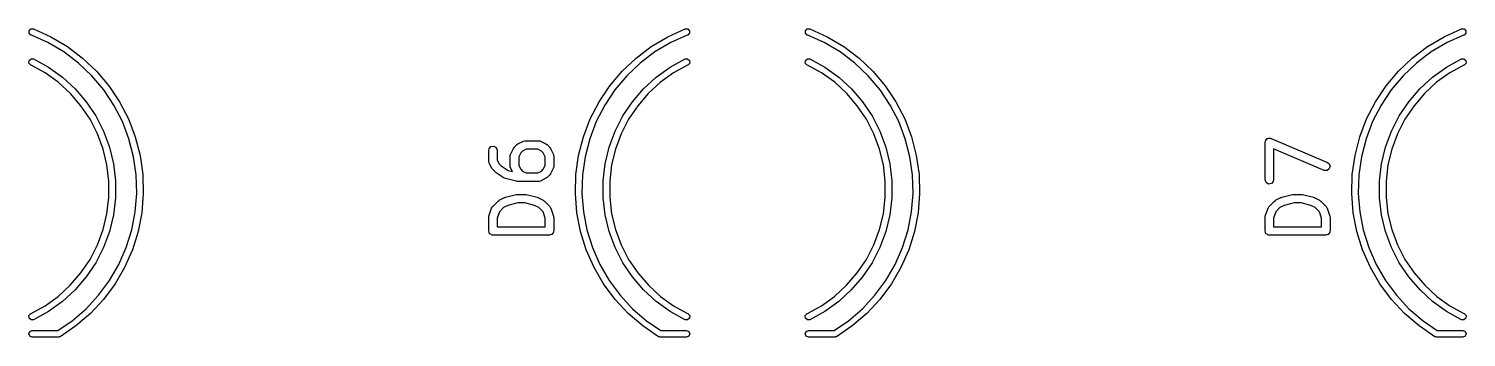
# Model space of a CAD drawing. Extents: x 27 to 143, y -35 to -18.
# Drawn here: x 88.02 to 113.48, y -30.63 to -25.17 of the extents above; entities that cross this region are included whole.
import ezdxf

# ---------------------------------------------------------------- set-up
doc = ezdxf.new("R2010")
doc.units = 0
doc.layers.add('BLACK', color=7, linetype='CONTINUOUS')

msp = doc.modelspace()

# ---------------------------------------------------------------- linework, layer by layer
at = {"layer": 'BLACK', "linetype": 'CONTINUOUS'}
for p, q in [((88.0249, -25.202), (88.0566, -25.1688)), ((88.0259, -25.2479), (88.0249, -25.202)), ((88.0566, -25.1688), (88.1025, -25.1677)), ((88.1025, -25.1677), (88.4119, -25.308)), ((99.3381, -25.308), (99.6475, -25.1677)), ((99.6475, -25.1677), (99.6475, -25.1677)), ((99.6475, -25.1677), (99.6934, -25.1688)), ((99.6934, -25.1688), (99.7251, -25.202)), ((99.7251, -25.202), (99.7241, -25.2479)), ((101.775, -25.202), (101.807, -25.1688)), ((101.776, -25.2479), (101.775, -25.202)), ((101.807, -25.1688), (101.853, -25.1677)), ((101.853, -25.1677), (102.162, -25.308)), ((113.088, -25.308), (113.397, -25.1677)), ((113.397, -25.1677), (113.397, -25.1677)), ((113.397, -25.1677), (113.443, -25.1688)), ((113.443, -25.1688), (113.475, -25.202)), ((113.475, -25.202), (113.474, -25.2479)), ((88.0591, -25.2796), (88.0259, -25.2479)), ((88.0698, -25.2794), (88.0591, -25.2796)), ((88.3585, -25.4103), (88.0698, -25.2794)), ((88.6394, -25.5775), (88.3585, -25.4103)), ((88.4119, -25.308), (88.7038, -25.4818)), ((99.0462, -25.4818), (99.3381, -25.308)), ((99.3915, -25.4103), (99.1106, -25.5775)), ((99.6802, -25.2794), (99.3915, -25.4103)), ((99.6909, -25.2796), (99.6802, -25.2794)), ((99.7241, -25.2479), (99.6909, -25.2796)), ((101.809, -25.2796), (101.776, -25.2479)), ((101.82, -25.2794), (101.809, -25.2796)), ((102.109, -25.4103), (101.82, -25.2794)), ((102.389, -25.5775), (102.109, -25.4103)), ((102.162, -25.308), (102.454, -25.4818)), ((112.796, -25.4818), (113.088, -25.308)), ((113.141, -25.4103), (112.861, -25.5775)), ((113.43, -25.2794), (113.141, -25.4103)), ((113.441, -25.2796), (113.43, -25.2794)), ((113.474, -25.2479), (113.441, -25.2796)), ((88.0263, -25.7311), (88.0605, -25.7004)), ((88.0605, -25.7004), (88.1064, -25.7029)), ((88.1064, -25.7029), (88.3711, -25.8496)), ((88.8999, -25.7749), (88.6394, -25.5775)), ((88.7038, -25.4818), (88.9746, -25.687)), ((88.9746, -25.687), (89.2208, -25.921)), ((98.5292, -25.921), (98.7754, -25.687)), ((98.7754, -25.687), (99.0462, -25.4818)), ((99.1106, -25.5775), (98.8501, -25.7749)), ((99.3789, -25.8496), (99.6436, -25.7029)), ((99.6436, -25.7029), (99.6895, -25.7004)), ((99.6436, -25.7029), (99.6436, -25.7029)), ((99.6895, -25.7004), (99.7237, -25.7311)), ((101.776, -25.7311), (101.811, -25.7004)), ((101.811, -25.7004), (101.856, -25.7029)), ((101.856, -25.7029), (102.121, -25.8496)), ((102.65, -25.7749), (102.389, -25.5775)), ((102.454, -25.4818), (102.725, -25.687)), ((102.725, -25.687), (102.971, -25.921)), ((112.279, -25.921), (112.525, -25.687)), ((112.525, -25.687), (112.796, -25.4818)), ((112.861, -25.5775), (112.6, -25.7749)), ((113.129, -25.8496), (113.394, -25.7029)), ((113.394, -25.7029), (113.439, -25.7004)), ((113.394, -25.7029), (113.394, -25.7029)), ((113.439, -25.7004), (113.474, -25.7311)), ((88.0238, -25.7769), (88.0263, -25.7311)), ((88.0545, -25.8111), (88.0238, -25.7769)), ((88.0643, -25.8117), (88.0545, -25.8111)), ((88.3092, -25.9474), (88.0643, -25.8117)), ((88.5437, -26.1163), (88.3092, -25.9474)), ((88.3711, -25.8496), (88.6167, -26.0266)), ((89.1368, -26), (88.8999, -25.7749)), ((89.2208, -25.921), (89.4396, -26.1809)), ((98.3104, -26.1809), (98.5292, -25.921)), ((98.8501, -25.7749), (98.6132, -26)), ((99.1333, -26.0266), (99.3789, -25.8496)), ((99.4408, -25.9474), (99.2063, -26.1163)), ((99.6857, -25.8117), (99.4408, -25.9474)), ((99.6955, -25.8111), (99.6857, -25.8117)), ((99.7262, -25.7769), (99.6955, -25.8111)), ((99.7237, -25.7311), (99.7262, -25.7769)), ((101.774, -25.7769), (101.776, -25.7311)), ((101.804, -25.8111), (101.774, -25.7769)), ((101.814, -25.8117), (101.804, -25.8111)), ((102.059, -25.9474), (101.814, -25.8117)), ((102.294, -26.1163), (102.059, -25.9474)), ((102.121, -25.8496), (102.367, -26.0266)), ((102.887, -26), (102.65, -25.7749)), ((102.971, -25.921), (103.19, -26.1809)), ((112.06, -26.1809), (112.279, -25.921)), ((112.6, -25.7749), (112.363, -26)), ((112.883, -26.0266), (113.129, -25.8496)), ((113.191, -25.9474), (112.956, -26.1163)), ((113.436, -25.8117), (113.191, -25.9474)), ((113.446, -25.8111), (113.436, -25.8117)), ((113.476, -25.7769), (113.446, -25.8111)), ((113.474, -25.7311), (113.476, -25.7769)), ((88.7566, -26.3118), (88.5437, -26.1163)), ((88.6167, -26.0266), (88.8397, -26.2313)), ((89.3473, -26.2502), (89.1368, -26)), ((89.4396, -26.1809), (89.628, -26.4636)), ((98.122, -26.4636), (98.3104, -26.1809)), ((98.6132, -26), (98.4027, -26.2502)), ((98.9103, -26.2313), (99.1333, -26.0266)), ((99.2063, -26.1163), (98.9934, -26.3118)), ((102.507, -26.3118), (102.294, -26.1163)), ((102.367, -26.0266), (102.59, -26.2313)), ((103.097, -26.2502), (102.887, -26)), ((103.19, -26.1809), (103.378, -26.4636)), ((111.872, -26.4636), (112.06, -26.1809)), ((112.363, -26), (112.153, -26.2502)), ((112.66, -26.2313), (112.883, -26.0266)), ((112.956, -26.1163), (112.743, -26.3118)), ((88.9449, -26.531), (88.7566, -26.3118)), ((88.8397, -26.2313), (89.037, -26.4609)), ((89.037, -26.4609), (89.2058, -26.7122)), ((89.5286, -26.5221), (89.3473, -26.2502)), ((89.628, -26.4636), (89.7838, -26.7654)), ((97.9662, -26.7654), (98.122, -26.4636)), ((98.4027, -26.2502), (98.2214, -26.5221)), ((98.5442, -26.7122), (98.713, -26.4609)), ((98.713, -26.4609), (98.9103, -26.2313)), ((98.9934, -26.3118), (98.8051, -26.531)), ((102.695, -26.531), (102.507, -26.3118)), ((102.59, -26.2313), (102.787, -26.4609)), ((102.787, -26.4609), (102.956, -26.7122)), ((103.279, -26.5221), (103.097, -26.2502)), ((103.378, -26.4636), (103.534, -26.7654)), ((111.716, -26.7654), (111.872, -26.4636)), ((112.153, -26.2502), (111.971, -26.5221)), ((112.294, -26.7122), (112.463, -26.4609)), ((112.463, -26.4609), (112.66, -26.2313)), ((112.743, -26.3118), (112.555, -26.531)), ((89.1061, -26.7709), (88.9449, -26.531)), ((89.2058, -26.7122), (89.3437, -26.9817)), ((89.6785, -26.8126), (89.5286, -26.5221)), ((98.2214, -26.5221), (98.0715, -26.8126)), ((98.4063, -26.9817), (98.5442, -26.7122)), ((98.8051, -26.531), (98.6439, -26.7709)), ((102.856, -26.7709), (102.695, -26.531)), ((102.956, -26.7122), (103.094, -26.9817)), ((103.429, -26.8126), (103.279, -26.5221)), ((111.971, -26.5221), (111.821, -26.8126)), ((112.156, -26.9817), (112.294, -26.7122)), ((112.555, -26.531), (112.394, -26.7709)), ((89.2378, -27.0282), (89.1061, -26.7709)), ((89.3437, -26.9817), (89.4489, -27.2655)), ((89.7952, -27.1179), (89.6785, -26.8126)), ((89.7838, -26.7654), (89.9051, -27.0827)), ((97.8448, -27.0827), (97.9662, -26.7654)), ((98.0715, -26.8126), (97.9548, -27.1179)), ((98.3011, -27.2655), (98.4063, -26.9817)), ((98.6439, -26.7709), (98.5122, -27.0282)), ((102.988, -27.0282), (102.856, -26.7709)), ((103.094, -26.9817), (103.199, -27.2655)), ((103.545, -27.1179), (103.429, -26.8126)), ((103.534, -26.7654), (103.655, -27.0827)), ((111.595, -27.0827), (111.716, -26.7654)), ((111.821, -26.8126), (111.705, -27.1179)), ((112.051, -27.2655), (112.156, -26.9817)), ((112.394, -26.7709), (112.262, -27.0282)), ((89.3382, -27.2992), (89.2378, -27.0282)), ((89.8773, -27.4343), (89.7952, -27.1179)), ((89.9051, -27.0827), (89.9904, -27.4116)), ((96.6179, -27.268), (96.6655, -27.2204)), ((96.6655, -27.2204), (96.6839, -27.2075)), ((96.6839, -27.2075), (96.685, -27.2063)), ((96.685, -27.2063), (96.7803, -27.1587)), ((96.7803, -27.1587), (96.8052, -27.1513)), ((96.8052, -27.1513), (96.8096, -27.1523)), ((96.8096, -27.1523), (96.8138, -27.1508)), ((96.8138, -27.1508), (97.0519, -27.1508)), ((97.0519, -27.1508), (97.0776, -27.1553)), ((97.0776, -27.1553), (97.081, -27.1582)), ((97.081, -27.1582), (97.0854, -27.1587)), ((97.0854, -27.1587), (97.1807, -27.2063)), ((97.1807, -27.2063), (97.1987, -27.2197)), ((97.1987, -27.2197), (97.2002, -27.2204)), ((97.2002, -27.2204), (97.2478, -27.268)), ((97.7596, -27.4116), (97.8448, -27.0827)), ((97.9548, -27.1179), (97.8727, -27.4343)), ((98.5122, -27.0282), (98.4118, -27.2992)), ((103.088, -27.2992), (102.988, -27.0282)), ((103.627, -27.4343), (103.545, -27.1179)), ((103.655, -27.0827), (103.74, -27.4116)), ((109.917, -27.1782), (109.922, -27.1525)), ((109.917, -27.8448), (109.917, -27.1782)), ((109.922, -27.1525), (109.928, -27.1457)), ((109.928, -27.1457), (109.93, -27.1371)), ((109.93, -27.1371), (109.944, -27.1266)), ((109.944, -27.1266), (109.955, -27.1132)), ((109.955, -27.1132), (109.964, -27.1117)), ((109.964, -27.1117), (109.971, -27.1064)), ((109.971, -27.1064), (109.988, -27.1073)), ((109.988, -27.1073), (110.005, -27.1043)), ((110.005, -27.1043), (110.013, -27.1087)), ((110.013, -27.1087), (110.022, -27.1092)), ((110.022, -27.1092), (111.022, -27.5378)), ((111.51, -27.4116), (111.595, -27.0827)), ((111.705, -27.1179), (111.623, -27.4343)), ((112.262, -27.0282), (112.162, -27.2992)), ((89.4059, -27.5802), (89.3382, -27.2992)), ((89.4489, -27.2655), (89.5198, -27.5598)), ((89.9236, -27.7578), (89.8773, -27.4343)), ((89.9904, -27.4116), (90.0386, -27.7479)), ((96.1674, -27.321), (96.1719, -27.2954)), ((96.1674, -27.5115), (96.1674, -27.321)), ((96.1719, -27.2954), (96.2049, -27.2561)), ((96.2049, -27.2561), (96.2554, -27.2472)), ((96.2554, -27.2472), (96.2998, -27.2728)), ((96.2998, -27.2728), (96.3174, -27.321)), ((96.3174, -27.321), (96.3174, -27.4938)), ((96.3174, -27.4938), (96.3516, -27.5623)), ((96.5483, -27.4163), (96.5529, -27.3906)), ((96.5483, -27.6067), (96.5483, -27.4163)), ((96.5529, -27.3906), (96.5557, -27.3872)), ((96.5557, -27.3872), (96.5563, -27.3827)), ((96.5563, -27.3827), (96.6039, -27.2875)), ((96.6039, -27.2875), (96.6172, -27.2695)), ((96.6172, -27.2695), (96.6179, -27.268)), ((96.7326, -27.3654), (96.6983, -27.434)), ((96.6983, -27.434), (96.6983, -27.589)), ((96.763, -27.335), (96.7326, -27.3654)), ((96.8315, -27.3008), (96.763, -27.335)), ((97.0342, -27.3008), (96.8315, -27.3008)), ((97.1027, -27.335), (97.0342, -27.3008)), ((97.1331, -27.3654), (97.1027, -27.335)), ((97.1674, -27.434), (97.1331, -27.3654)), ((97.1674, -27.589), (97.1674, -27.434)), ((97.2478, -27.268), (97.2607, -27.2864)), ((97.2607, -27.2864), (97.2618, -27.2875)), ((97.2618, -27.2875), (97.3095, -27.3827)), ((97.3095, -27.3827), (97.3169, -27.4077)), ((97.3169, -27.4077), (97.3158, -27.412)), ((97.3158, -27.412), (97.3174, -27.4163)), ((97.3174, -27.4163), (97.3174, -27.6067)), ((97.7114, -27.7479), (97.7596, -27.4116)), ((97.8727, -27.4343), (97.8264, -27.7578)), ((98.2302, -27.5598), (98.3011, -27.2655)), ((98.4118, -27.2992), (98.3441, -27.5802)), ((103.156, -27.5802), (103.088, -27.2992)), ((103.199, -27.2655), (103.27, -27.5598)), ((103.674, -27.7578), (103.627, -27.4343)), ((103.74, -27.4116), (103.789, -27.7479)), ((110.963, -27.6757), (110.067, -27.2919)), ((110.067, -27.2919), (110.067, -27.8448)), ((111.461, -27.7479), (111.51, -27.4116)), ((111.623, -27.4343), (111.576, -27.7578)), ((111.98, -27.5598), (112.051, -27.2655)), ((112.162, -27.2992), (112.094, -27.5802)), ((89.44, -27.8672), (89.4059, -27.5802)), ((89.5198, -27.5598), (89.5555, -27.8604)), ((90.0386, -27.7479), (90.0491, -28.0874)), ((96.1689, -27.5157), (96.1674, -27.5115)), ((96.1679, -27.5201), (96.1689, -27.5157)), ((96.1753, -27.545), (96.1679, -27.5201)), ((96.2229, -27.6403), (96.1753, -27.545)), ((96.2241, -27.6414), (96.2229, -27.6403)), ((96.237, -27.6598), (96.2241, -27.6414)), ((96.2846, -27.7074), (96.237, -27.6598)), ((96.2878, -27.7089), (96.2846, -27.7074)), ((96.296, -27.7168), (96.2878, -27.7089)), ((96.4389, -27.812), (96.296, -27.7168)), ((96.3516, -27.5623), (96.3854, -27.5961)), ((96.3854, -27.5961), (96.5113, -27.68)), ((96.5113, -27.68), (96.5854, -27.6985)), ((96.5499, -27.611), (96.5483, -27.6067)), ((96.5488, -27.6153), (96.5499, -27.611)), ((96.5563, -27.6403), (96.5488, -27.6153)), ((96.5854, -27.6985), (96.5563, -27.6403)), ((96.6983, -27.589), (96.7326, -27.6575)), ((96.7326, -27.6575), (96.763, -27.688)), ((96.763, -27.688), (96.8315, -27.7222)), ((96.8315, -27.7222), (97.0342, -27.7222)), ((97.0342, -27.7222), (97.1027, -27.688)), ((97.1027, -27.688), (97.1331, -27.6575)), ((97.1331, -27.6575), (97.1674, -27.589)), ((97.2618, -27.7355), (97.2485, -27.7535)), ((97.3095, -27.6403), (97.2618, -27.7355)), ((97.31, -27.6358), (97.3095, -27.6403)), ((97.3129, -27.6324), (97.31, -27.6358)), ((97.3174, -27.6067), (97.3129, -27.6324)), ((97.7009, -28.0874), (97.7114, -27.7479)), ((98.1945, -27.8604), (98.2302, -27.5598)), ((98.3441, -27.5802), (98.31, -27.8672)), ((103.19, -27.8672), (103.156, -27.5802)), ((103.27, -27.5598), (103.306, -27.8604)), ((103.789, -27.7479), (103.799, -28.0874)), ((111.014, -27.6785), (110.963, -27.6757)), ((111.055, -27.6478), (111.014, -27.6785)), ((111.022, -27.5378), (111.044, -27.5521)), ((111.044, -27.5521), (111.067, -27.5979)), ((111.067, -27.5979), (111.055, -27.6478)), ((111.451, -28.0874), (111.461, -27.7479)), ((111.944, -27.8604), (111.98, -27.5598)), ((112.094, -27.5802), (112.06, -27.8672)), ((89.44, -28.1562), (89.44, -27.8672)), ((89.5555, -27.8604), (89.5555, -28.1631)), ((89.9337, -28.0845), (89.9236, -27.7578)), ((96.4393, -27.8121), (96.4389, -27.812)), ((96.4623, -27.8224), (96.4393, -27.8121)), ((96.6528, -27.87), (96.4623, -27.8224)), ((96.6562, -27.8696), (96.6528, -27.87)), ((96.671, -27.8722), (96.6562, -27.8696)), ((97.0519, -27.8722), (96.671, -27.8722)), ((97.0561, -27.8707), (97.0519, -27.8722)), ((97.0605, -27.8717), (97.0561, -27.8707)), ((97.0854, -27.8643), (97.0605, -27.8717)), ((97.1807, -27.8167), (97.0854, -27.8643)), ((97.1818, -27.8155), (97.1807, -27.8167)), ((97.2002, -27.8026), (97.1818, -27.8155)), ((97.2478, -27.755), (97.2002, -27.8026)), ((97.2485, -27.7535), (97.2478, -27.755)), ((97.8264, -27.7578), (97.8163, -28.0845)), ((98.1945, -28.1631), (98.1945, -27.8604)), ((98.31, -27.8672), (98.31, -28.1562)), ((103.19, -28.1562), (103.19, -27.8672)), ((103.306, -27.8604), (103.306, -28.1631)), ((103.684, -28.0845), (103.674, -27.7578)), ((109.935, -27.893), (109.917, -27.8448)), ((109.979, -27.9187), (109.935, -27.893)), ((110.03, -27.9098), (109.979, -27.9187)), ((110.063, -27.8705), (110.03, -27.9098)), ((110.067, -27.8448), (110.063, -27.8705)), ((111.576, -27.7578), (111.566, -28.0845)), ((111.944, -28.1631), (111.944, -27.8604)), ((112.06, -27.8672), (112.06, -28.1562)), ((89.4059, -28.4432), (89.44, -28.1562)), ((89.5555, -28.1631), (89.5197, -28.4637)), ((89.9074, -28.4103), (89.9337, -28.0845)), ((90.0491, -28.0874), (90.0217, -28.426)), ((96.237, -28.3156), (96.3322, -28.2204)), ((96.3322, -28.2204), (96.3506, -28.2075)), ((96.3506, -28.2075), (96.3517, -28.2063)), ((96.3517, -28.2063), (96.4469, -28.1587)), ((96.4469, -28.1587), (96.4593, -28.155)), ((96.4593, -28.155), (96.4623, -28.153)), ((96.4623, -28.153), (96.6528, -28.1054)), ((96.6802, -28.2532), (96.5067, -28.2965)), ((96.6528, -28.1054), (96.6677, -28.1044)), ((96.6677, -28.1044), (96.671, -28.1032)), ((96.671, -28.1032), (96.8138, -28.1032)), ((96.8046, -28.2532), (96.6802, -28.2532)), ((96.9781, -28.2965), (96.8046, -28.2532)), ((96.8138, -28.1032), (96.8286, -28.1058)), ((96.8286, -28.1058), (96.832, -28.1054)), ((96.832, -28.1054), (97.0225, -28.153)), ((97.0225, -28.153), (97.0343, -28.1583)), ((97.0343, -28.1583), (97.0378, -28.1587)), ((97.0378, -28.1587), (97.1331, -28.2063)), ((97.1331, -28.2063), (97.1511, -28.2197)), ((97.1511, -28.2197), (97.1526, -28.2204)), ((97.1526, -28.2204), (97.2478, -28.3156)), ((97.7283, -28.426), (97.7009, -28.0874)), ((97.8163, -28.0845), (97.8426, -28.4103)), ((98.2303, -28.4637), (98.1945, -28.1631)), ((98.31, -28.1562), (98.3441, -28.4432)), ((103.156, -28.4432), (103.19, -28.1562)), ((103.306, -28.1631), (103.27, -28.4637)), ((103.657, -28.4103), (103.684, -28.0845)), ((103.799, -28.0874), (103.772, -28.426)), ((109.987, -28.3156), (110.082, -28.2204)), ((110.082, -28.2204), (110.101, -28.2075)), ((110.101, -28.2075), (110.102, -28.2063)), ((110.102, -28.2063), (110.197, -28.1587)), ((110.197, -28.1587), (110.209, -28.155)), ((110.209, -28.155), (110.212, -28.153)), ((110.212, -28.153), (110.403, -28.1054)), ((110.43, -28.2532), (110.257, -28.2965)), ((110.403, -28.1054), (110.418, -28.1044)), ((110.418, -28.1044), (110.421, -28.1032)), ((110.421, -28.1032), (110.564, -28.1032)), ((110.555, -28.2532), (110.43, -28.2532)), ((110.728, -28.2965), (110.555, -28.2532)), ((110.564, -28.1032), (110.579, -28.1058)), ((110.579, -28.1058), (110.582, -28.1054)), ((110.582, -28.1054), (110.772, -28.153)), ((110.772, -28.153), (110.784, -28.1583)), ((110.784, -28.1583), (110.788, -28.1587)), ((110.788, -28.1587), (110.883, -28.2063)), ((110.883, -28.2063), (110.901, -28.2197)), ((110.901, -28.2197), (110.903, -28.2204)), ((110.903, -28.2204), (110.998, -28.3156)), ((111.478, -28.426), (111.451, -28.0874)), ((111.566, -28.0845), (111.593, -28.4103)), ((111.98, -28.4637), (111.944, -28.1631)), ((112.06, -28.1562), (112.094, -28.4432)), ((89.3381, -28.7242), (89.4059, -28.4432)), ((89.5197, -28.4637), (89.4488, -28.758)), ((89.845, -28.7312), (89.9074, -28.4103)), ((90.0217, -28.426), (89.9569, -28.7595)), ((96.1674, -28.5115), (96.1713, -28.4894)), ((96.1674, -28.7496), (96.1674, -28.5115)), ((96.1712, -28.4878), (96.2188, -28.3449)), ((96.1713, -28.4894), (96.1712, -28.4878)), ((96.2188, -28.3449), (96.2313, -28.322)), ((96.2313, -28.322), (96.2351, -28.3197)), ((96.2351, -28.3197), (96.237, -28.3156)), ((96.3556, -28.4092), (96.3174, -28.5237)), ((96.4297, -28.335), (96.3556, -28.4092)), ((96.5067, -28.2965), (96.4297, -28.335)), ((97.0551, -28.335), (96.9781, -28.2965)), ((97.1292, -28.4092), (97.0551, -28.335)), ((97.1674, -28.5237), (97.1292, -28.4092)), ((97.2478, -28.3156), (97.2627, -28.3369)), ((97.2627, -28.3369), (97.2631, -28.3414)), ((97.2631, -28.3414), (97.2659, -28.3449)), ((97.2659, -28.3449), (97.3135, -28.4878)), ((97.3135, -28.4878), (97.3168, -28.51)), ((97.3168, -28.51), (97.3174, -28.5115)), ((97.3174, -28.5115), (97.3174, -28.7496)), ((97.7931, -28.7595), (97.7283, -28.426)), ((97.8426, -28.4103), (97.905, -28.7312)), ((98.3012, -28.758), (98.2303, -28.4637)), ((98.3441, -28.4432), (98.4119, -28.7242)), ((103.088, -28.7242), (103.156, -28.4432)), ((103.27, -28.4637), (103.199, -28.758)), ((103.595, -28.7312), (103.657, -28.4103)), ((103.772, -28.426), (103.707, -28.7595)), ((109.917, -28.5115), (109.921, -28.4894)), ((109.917, -28.7496), (109.917, -28.5115)), ((109.921, -28.4878), (109.969, -28.3449)), ((109.921, -28.4894), (109.921, -28.4878)), ((109.969, -28.3449), (109.981, -28.322)), ((109.981, -28.322), (109.985, -28.3197)), ((109.985, -28.3197), (109.987, -28.3156)), ((110.106, -28.4092), (110.067, -28.5237)), ((110.18, -28.335), (110.106, -28.4092)), ((110.257, -28.2965), (110.18, -28.335)), ((110.805, -28.335), (110.728, -28.2965)), ((110.879, -28.4092), (110.805, -28.335)), ((110.917, -28.5237), (110.879, -28.4092)), ((110.998, -28.3156), (111.013, -28.3369)), ((111.013, -28.3369), (111.013, -28.3414)), ((111.013, -28.3414), (111.016, -28.3449)), ((111.016, -28.3449), (111.064, -28.4878)), ((111.064, -28.4878), (111.067, -28.51)), ((111.067, -28.51), (111.067, -28.5115)), ((111.067, -28.5115), (111.067, -28.7496)), ((111.543, -28.7595), (111.478, -28.426)), ((111.593, -28.4103), (111.655, -28.7312)), ((112.051, -28.758), (111.98, -28.4637)), ((112.094, -28.4432), (112.162, -28.7242)), ((89.2376, -28.9952), (89.3381, -28.7242)), ((89.4488, -28.758), (89.3435, -29.0418)), ((89.7473, -29.0431), (89.845, -28.7312)), ((89.9569, -28.7595), (89.8553, -29.0837)), ((96.174, -28.7679), (96.1674, -28.7496)), ((96.1774, -28.7871), (96.174, -28.7679)), ((96.3174, -28.5237), (96.3174, -28.6746)), ((96.3174, -28.6746), (97.1674, -28.6746)), ((97.1674, -28.6746), (97.1674, -28.5237)), ((97.3146, -28.7655), (97.3129, -28.7752)), ((97.3162, -28.7626), (97.3146, -28.7655)), ((97.3174, -28.7496), (97.3157, -28.7593)), ((97.3157, -28.7593), (97.3162, -28.7626)), ((97.8947, -29.0837), (97.7931, -28.7595)), ((97.905, -28.7312), (98.0027, -29.0431)), ((98.4065, -29.0418), (98.3012, -28.758)), ((98.4119, -28.7242), (98.5124, -28.9952)), ((102.988, -28.9952), (103.088, -28.7242)), ((103.199, -28.758), (103.094, -29.0418)), ((103.497, -29.0431), (103.595, -28.7312)), ((103.707, -28.7595), (103.605, -29.0837)), ((109.924, -28.7679), (109.917, -28.7496)), ((109.927, -28.7871), (109.924, -28.7679)), ((110.067, -28.5237), (110.067, -28.6746)), ((110.067, -28.6746), (110.917, -28.6746)), ((110.917, -28.6746), (110.917, -28.5237)), ((111.065, -28.7655), (111.063, -28.7752)), ((111.066, -28.7626), (111.065, -28.7655)), ((111.067, -28.7496), (111.066, -28.7593)), ((111.066, -28.7593), (111.066, -28.7626)), ((111.645, -29.0837), (111.543, -28.7595)), ((111.655, -28.7312), (111.753, -29.0431)), ((112.156, -29.0418), (112.051, -28.758)), ((112.162, -28.7242), (112.262, -28.9952)), ((89.1058, -29.2525), (89.2376, -28.9952)), ((96.1826, -28.7914), (96.1774, -28.7871)), ((96.1849, -28.7978), (96.1826, -28.7914)), ((96.2018, -28.8075), (96.1849, -28.7978)), ((96.2167, -28.8201), (96.2018, -28.8075)), ((96.2265, -28.8218), (96.2167, -28.8201)), ((96.2294, -28.8235), (96.2265, -28.8218)), ((96.2326, -28.8229), (96.2294, -28.8235)), ((96.2424, -28.8246), (96.2326, -28.8229)), ((97.2424, -28.8246), (96.2424, -28.8246)), ((97.2607, -28.8179), (97.2424, -28.8246)), ((97.2799, -28.8145), (97.2607, -28.8179)), ((97.2842, -28.8094), (97.2799, -28.8145)), ((97.2906, -28.807), (97.2842, -28.8094)), ((97.3003, -28.7902), (97.2906, -28.807)), ((97.3129, -28.7752), (97.3003, -28.7902)), ((98.5124, -28.9952), (98.6442, -29.2525)), ((102.856, -29.2525), (102.988, -28.9952)), ((109.933, -28.7914), (109.927, -28.7871)), ((109.935, -28.7978), (109.933, -28.7914)), ((109.952, -28.8075), (109.935, -28.7978)), ((109.967, -28.8201), (109.952, -28.8075)), ((109.976, -28.8218), (109.967, -28.8201)), ((109.979, -28.8235), (109.976, -28.8218)), ((109.983, -28.8229), (109.979, -28.8235)), ((109.992, -28.8246), (109.983, -28.8229)), ((110.992, -28.8246), (109.992, -28.8246)), ((111.011, -28.8179), (110.992, -28.8246)), ((111.03, -28.8145), (111.011, -28.8179)), ((111.034, -28.8094), (111.03, -28.8145)), ((111.041, -28.807), (111.034, -28.8094)), ((111.05, -28.7902), (111.041, -28.807)), ((111.063, -28.7752), (111.05, -28.7902)), ((112.262, -28.9952), (112.394, -29.2525)), ((88.9446, -29.4924), (89.1058, -29.2525)), ((89.3435, -29.0418), (89.2055, -29.3112)), ((89.6155, -29.3422), (89.7473, -29.0431)), ((89.8553, -29.0837), (89.7184, -29.3946)), ((98.0316, -29.3946), (97.8947, -29.0837)), ((98.0027, -29.0431), (98.1345, -29.3422)), ((98.5445, -29.3112), (98.4065, -29.0418)), ((98.6442, -29.2525), (98.8054, -29.4924)), ((102.695, -29.4924), (102.856, -29.2525)), ((103.094, -29.0418), (102.956, -29.3112)), ((103.366, -29.3422), (103.497, -29.0431)), ((103.605, -29.0837), (103.468, -29.3946)), ((111.782, -29.3946), (111.645, -29.0837)), ((111.753, -29.0431), (111.884, -29.3422)), ((112.294, -29.3112), (112.156, -29.0418)), ((112.394, -29.2525), (112.555, -29.4924)), ((88.7562, -29.7116), (88.9446, -29.4924)), ((89.2055, -29.3112), (89.0367, -29.5625)), ((89.4513, -29.6249), (89.6155, -29.3422)), ((89.7184, -29.3946), (89.5477, -29.6883)), ((98.2023, -29.6883), (98.0316, -29.3946)), ((98.1345, -29.3422), (98.2987, -29.6249)), ((98.7133, -29.5625), (98.5445, -29.3112)), ((98.8054, -29.4924), (98.9938, -29.7116)), ((102.506, -29.7116), (102.695, -29.4924)), ((102.956, -29.3112), (102.787, -29.5625)), ((103.201, -29.6249), (103.366, -29.3422)), ((103.468, -29.3946), (103.298, -29.6883)), ((111.952, -29.6883), (111.782, -29.3946)), ((111.884, -29.3422), (112.049, -29.6249)), ((112.463, -29.5625), (112.294, -29.3112)), ((112.555, -29.4924), (112.744, -29.7116)), ((88.5433, -29.907), (88.7562, -29.7116)), ((89.0367, -29.5625), (88.8394, -29.792)), ((89.2567, -29.8875), (89.4513, -29.6249)), ((89.5477, -29.6883), (89.3454, -29.9612)), ((98.4046, -29.9612), (98.2023, -29.6883)), ((98.2987, -29.6249), (98.4933, -29.8875)), ((98.9106, -29.792), (98.7133, -29.5625)), ((98.9938, -29.7116), (99.2067, -29.907)), ((102.293, -29.907), (102.506, -29.7116)), ((102.787, -29.5625), (102.589, -29.792)), ((103.007, -29.8875), (103.201, -29.6249)), ((103.298, -29.6883), (103.095, -29.9612)), ((112.155, -29.9612), (111.952, -29.6883)), ((112.049, -29.6249), (112.243, -29.8875)), ((112.661, -29.792), (112.463, -29.5625)), ((112.744, -29.7116), (112.957, -29.907)), ((88.3088, -30.0759), (88.5433, -29.907)), ((88.6163, -29.9967), (88.3707, -30.1736)), ((88.8394, -29.792), (88.6163, -29.9967)), ((89.0341, -30.1268), (89.2567, -29.8875)), ((89.3454, -29.9612), (89.1141, -30.21)), ((98.6359, -30.21), (98.4046, -29.9612)), ((98.4933, -29.8875), (98.7159, -30.1268)), ((99.1337, -29.9967), (98.9106, -29.792)), ((99.3793, -30.1736), (99.1337, -29.9967)), ((99.2067, -29.907), (99.4412, -30.0759)), ((102.059, -30.0759), (102.293, -29.907)), ((102.366, -29.9967), (102.121, -30.1736)), ((102.589, -29.792), (102.366, -29.9967)), ((102.784, -30.1268), (103.007, -29.8875)), ((103.095, -29.9612), (102.864, -30.21)), ((112.386, -30.21), (112.155, -29.9612)), ((112.243, -29.8875), (112.466, -30.1268)), ((112.884, -29.9967), (112.661, -29.792)), ((113.129, -30.1736), (112.884, -29.9967)), ((112.957, -29.907), (113.191, -30.0759)), ((88.0234, -30.2462), (88.0541, -30.2121)), ((88.0259, -30.2921), (88.0234, -30.2462)), ((88.0601, -30.3228), (88.0259, -30.2921)), ((88.0541, -30.2121), (88.0639, -30.2115)), ((88.0639, -30.2115), (88.3088, -30.0759)), ((88.3707, -30.1736), (88.1059, -30.3203)), ((88.7862, -30.3399), (89.0341, -30.1268)), ((89.1141, -30.21), (88.8565, -30.4314)), ((98.8935, -30.4314), (98.6359, -30.21)), ((98.7159, -30.1268), (98.9638, -30.3399)), ((99.6441, -30.3203), (99.3793, -30.1736)), ((99.4412, -30.0759), (99.6861, -30.2115)), ((99.6861, -30.2115), (99.6959, -30.2121)), ((99.7241, -30.2921), (99.6899, -30.3228)), ((99.6959, -30.2121), (99.7266, -30.2462)), ((99.7266, -30.2462), (99.7241, -30.2921)), ((101.773, -30.2462), (101.804, -30.2121)), ((101.776, -30.2921), (101.773, -30.2462)), ((101.81, -30.3228), (101.776, -30.2921)), ((101.804, -30.2121), (101.814, -30.2115)), ((101.814, -30.2115), (102.059, -30.0759)), ((102.121, -30.1736), (101.856, -30.3203)), ((102.536, -30.3399), (102.784, -30.1268)), ((102.864, -30.21), (102.606, -30.4314)), ((112.644, -30.4314), (112.386, -30.21)), ((112.466, -30.1268), (112.714, -30.3399)), ((113.394, -30.3203), (113.129, -30.1736)), ((113.191, -30.0759), (113.436, -30.2115)), ((113.436, -30.2115), (113.446, -30.2121)), ((113.474, -30.2921), (113.44, -30.3228)), ((113.446, -30.2121), (113.477, -30.2462)), ((113.477, -30.2462), (113.474, -30.2921)), ((88.02, -30.5715), (88.0376, -30.5291)), ((88.0376, -30.5291), (88.08, -30.5115)), ((88.1059, -30.3203), (88.0601, -30.3228)), ((88.08, -30.5115), (88.5347, -30.5115)), ((88.5347, -30.5115), (88.7862, -30.3399)), ((88.8565, -30.4314), (88.5758, -30.6229)), ((99.1742, -30.6229), (98.8935, -30.4314)), ((98.9638, -30.3399), (99.2153, -30.5115)), ((99.2153, -30.5115), (99.67, -30.5115)), ((99.6899, -30.3228), (99.6441, -30.3203)), ((99.67, -30.5115), (99.7124, -30.5291)), ((99.7124, -30.5291), (99.73, -30.5715)), ((101.77, -30.5715), (101.788, -30.5291)), ((101.788, -30.5291), (101.83, -30.5115)), ((101.856, -30.3203), (101.81, -30.3228)), ((101.83, -30.5115), (102.285, -30.5115)), ((102.285, -30.5115), (102.536, -30.3399)), ((102.606, -30.4314), (102.326, -30.6229)), ((112.924, -30.6229), (112.644, -30.4314)), ((112.714, -30.3399), (112.965, -30.5115)), ((112.965, -30.5115), (113.42, -30.5115)), ((113.44, -30.3228), (113.394, -30.3203)), ((113.42, -30.5115), (113.462, -30.5291)), ((113.462, -30.5291), (113.48, -30.5715)), ((88.0376, -30.6139), (88.02, -30.5715)), ((88.08, -30.6315), (88.0376, -30.6139)), ((88.545, -30.6315), (88.08, -30.6315)), ((88.5601, -30.6253), (88.545, -30.6315)), ((88.5758, -30.6229), (88.5601, -30.6253)), ((99.1899, -30.6253), (99.1742, -30.6229)), ((99.205, -30.6315), (99.1899, -30.6253)), ((99.67, -30.6315), (99.205, -30.6315)), ((99.7124, -30.6139), (99.67, -30.6315)), ((99.73, -30.5715), (99.7124, -30.6139)), ((101.788, -30.6139), (101.77, -30.5715)), ((101.83, -30.6315), (101.788, -30.6139)), ((102.295, -30.6315), (101.83, -30.6315)), ((102.31, -30.6253), (102.295, -30.6315)), ((102.326, -30.6229), (102.31, -30.6253)), ((112.94, -30.6253), (112.924, -30.6229)), ((112.955, -30.6315), (112.94, -30.6253)), ((113.42, -30.6315), (112.955, -30.6315)), ((113.462, -30.6139), (113.42, -30.6315)), ((113.48, -30.5715), (113.462, -30.6139))]:
    msp.add_line(p, q, dxfattribs=at)

doc.saveas('drawing.dxf')
